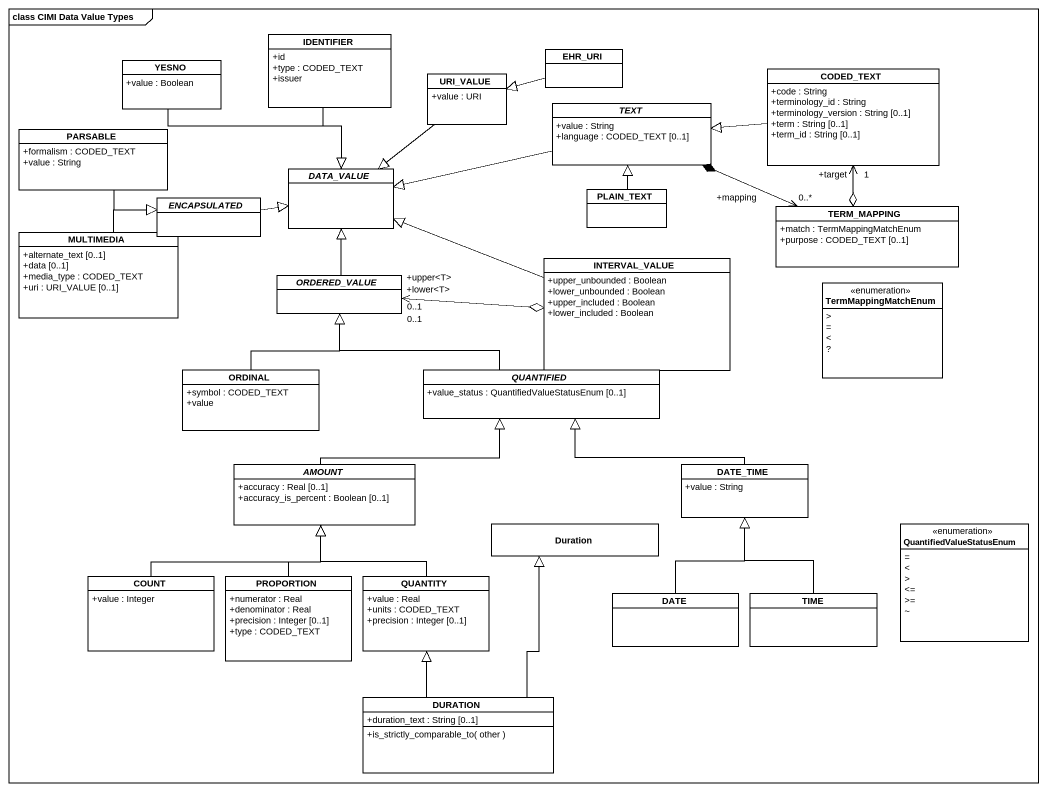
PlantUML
@startuml
mainframe class CIMI Data Value Types
hide circle
hide empty members
skinparam classAttributeIconSize 0
class IDENTIFIER {
  +id
  +type : CODED_TEXT
  +issuer
}
class EHR_URI
class YESNO {
  +value : Boolean
}
class URI_VALUE {
  +value : URI
}
class CODED_TEXT {
  +code : String
  +terminology_id : String
  +terminology_version : String [0..1]
  +term : String [0..1]
  +term_id : String [0..1]
}
class PARSABLE {
  +formalism : CODED_TEXT
  +value : String
}
abstract class TEXT {
  +value : String
  +language : CODED_TEXT [0..1]
}
abstract class ENCAPSULATED
abstract class DATA_VALUE
class PLAIN_TEXT
class TERM_MAPPING {
  +match : TermMappingMatchEnum
  +purpose : CODED_TEXT [0..1]
}
class MULTIMEDIA {
  +alternate_text [0..1]
  +data [0..1]
  +media_type : CODED_TEXT
  +uri : URI_VALUE [0..1]
}
abstract class ORDERED_VALUE
class INTERVAL_VALUE {
  +upper_unbounded : Boolean
  +lower_unbounded : Boolean
  +upper_included : Boolean
  +lower_included : Boolean
}
enum TermMappingMatchEnum {
  >
  ~=
  <
  ?
}
class ORDINAL {
  +symbol : CODED_TEXT
  +value
}
abstract class QUANTIFIED {
  +value_status : QuantifiedValueStatusEnum [0..1]
}
abstract class AMOUNT {
  +accuracy : Real [0..1]
  +accuracy_is_percent : Boolean [0..1]
}
class DATE_TIME {
  +value : String
}
class Duration
enum QuantifiedValueStatusEnum {
  ~=
  <
  >
  <=
  >=
  ~
}
class COUNT {
  +value : Integer
}
class PROPORTION {
  +numerator : Real
  +denominator : Real
  +precision : Integer [0..1]
  +type : CODED_TEXT
}
class QUANTITY {
  +value : Real
  +units : CODED_TEXT
  +precision : Integer [0..1]
}
class DATE
class TIME
class DURATION {
  +duration_text : String [0..1]
  +is_strictly_comparable_to( other )
}
IDENTIFIER --|> DATA_VALUE
EHR_URI -left-|> URI_VALUE
YESNO --|> DATA_VALUE
URI_VALUE --|> DATA_VALUE
CODED_TEXT -left-|> TEXT
PARSABLE -right-|> ENCAPSULATED
TEXT -left-|> DATA_VALUE
ENCAPSULATED -right-|> DATA_VALUE
PLAIN_TEXT -up-|> TEXT
TERM_MAPPING o-up-> "+target\n1" CODED_TEXT
TERM_MAPPING "+mapping\n0..*" <-left-* TEXT
MULTIMEDIA -right-|> ENCAPSULATED
ORDERED_VALUE -up-|> DATA_VALUE
ORDERED_VALUE "+lower<T>\n0..1" <-right-o INTERVAL_VALUE
ORDERED_VALUE "+upper<T>\n0..1" <-right-o INTERVAL_VALUE
INTERVAL_VALUE -left-|> DATA_VALUE
ORDINAL -up-|> ORDERED_VALUE
QUANTIFIED -left-|> ORDERED_VALUE
AMOUNT -right-|> QUANTIFIED
DATE_TIME -left-|> QUANTIFIED
COUNT -up-|> AMOUNT
PROPORTION -up-|> AMOUNT
QUANTITY -up-|> AMOUNT
DATE -up-|> DATE_TIME
TIME -up-|> DATE_TIME
DURATION -up-|> Duration
DURATION -up-|> QUANTITY
@enduml
